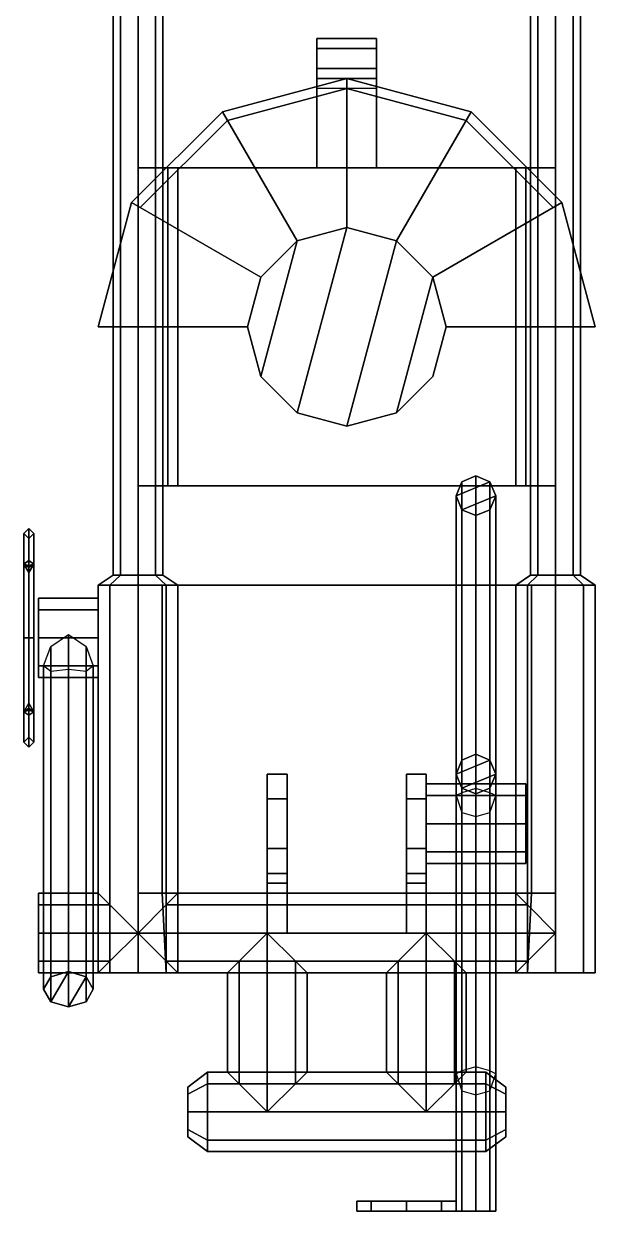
# Model space of a CAD drawing. Extents: x -0.33 to 0.25, y -0.39 to 1.43.
# Drawn here: x -0.325 to 0.25, y -0.39 to 0.805 of the extents above; entities that cross this region are included whole.
import ezdxf

# ---------------------------------------------------------------- set-up
doc = ezdxf.new("R2010")
doc.units = 0
doc.layers.add('TURRET', color=2, linetype='CONTINUOUS')

msp = doc.modelspace()

# ---------------------------------------------------------------- linework, layer by layer
at = {"layer": 'TURRET'}
for points in [[(-0.235, 0.25, 0.04), (-0.2277, 0.25, 0.0577), (-0.2277, 1.05, 0.0577), (-0.235, 1.05, 0.04)], [(-0.2277, 0.25, 0.0223), (-0.235, 0.25, 0.04), (-0.235, 1.05, 0.04), (-0.2277, 1.05, 0.0223)], [(-0.2277, 0.25, 0.0577), (-0.21, 0.25, 0.065), (-0.21, 1.05, 0.065), (-0.2277, 1.05, 0.0577)], [(-0.21, 0.25, 0.015), (-0.2277, 0.25, 0.0223), (-0.2277, 1.05, 0.0223), (-0.21, 1.05, 0.015)], [(-0.21, 0.25, 0.065), (-0.1923, 0.25, 0.0577), (-0.1923, 1.05, 0.0577), (-0.21, 1.05, 0.065)], [(-0.1923, 0.25, 0.0223), (-0.21, 0.25, 0.015), (-0.21, 1.05, 0.015), (-0.1923, 1.05, 0.0223)], [(-0.1923, 0.25, 0.0577), (-0.185, 0.25, 0.04), (-0.185, 1.05, 0.04), (-0.1923, 1.05, 0.0577)], [(-0.185, 0.25, 0.04), (-0.1923, 0.25, 0.0223), (-0.1923, 1.05, 0.0223), (-0.185, 1.05, 0.04)], [(0.185, 0.25, 0.04), (0.1923, 0.25, 0.0577), (0.1923, 1.05, 0.0577), (0.185, 1.05, 0.04)], [(0.1923, 0.25, 0.0223), (0.185, 0.25, 0.04), (0.185, 1.05, 0.04), (0.1923, 1.05, 0.0223)], [(0.1923, 0.25, 0.0577), (0.21, 0.25, 0.065), (0.21, 1.05, 0.065), (0.1923, 1.05, 0.0577)], [(0.21, 0.25, 0.015), (0.1923, 0.25, 0.0223), (0.1923, 1.05, 0.0223), (0.21, 1.05, 0.015)], [(0.21, 0.25, 0.065), (0.2277, 0.25, 0.0577), (0.2277, 1.05, 0.0577), (0.21, 1.05, 0.065)], [(0.2277, 0.25, 0.0223), (0.21, 0.25, 0.015), (0.21, 1.05, 0.015), (0.2277, 1.05, 0.0223)], [(0.2277, 0.25, 0.0577), (0.235, 0.25, 0.04), (0.235, 1.05, 0.04), (0.2277, 1.05, 0.0577)], [(0.235, 0.25, 0.04), (0.2277, 0.25, 0.0223), (0.2277, 1.05, 0.0223), (0.235, 1.05, 0.04)], [(-0.03, 0.78, 0.23), (-0.03, 0.79, 0.23), (-0.03, 0.76, 0.13), (-0.03, 0.75, 0.13)], [(-0.03, 0.76, 0.13), (-0.03, 0.79, 0.23), (0.03, 0.79, 0.23), (0.03, 0.76, 0.13)], [(-0.03, 0.79, 0.23), (-0.03, 0.75, 0.31), (0.03, 0.75, 0.31), (0.03, 0.79, 0.23)], [(-0.03, 0.74, 0.31), (-0.03, 0.75, 0.31), (-0.03, 0.79, 0.23), (-0.03, 0.78, 0.23)], [(0.03, 0.76, 0.13), (0.03, 0.79, 0.23), (0.03, 0.78, 0.23), (0.03, 0.75, 0.13)], [(0.03, 0.79, 0.23), (0.03, 0.75, 0.31), (0.03, 0.74, 0.31), (0.03, 0.78, 0.23)], [(0.03, 0.75, 0.13), (0.03, 0.78, 0.23), (-0.03, 0.78, 0.23), (-0.03, 0.75, 0.13)], [(0.03, 0.78, 0.23), (0.03, 0.74, 0.31), (-0.03, 0.74, 0.31), (-0.03, 0.78, 0.23)], [(-0.03, 0.75, 0.13), (-0.03, 0.76, 0.13), (-0.03, 0.66, 0.04), (-0.03, 0.66, 0.05)], [(-0.03, 0.66, 0.04), (-0.03, 0.76, 0.13), (0.03, 0.76, 0.13), (0.03, 0.66, 0.04)], [(0.03, 0.66, 0.04), (0.03, 0.76, 0.13), (0.03, 0.75, 0.13), (0.03, 0.66, 0.05)], [(-0.05, 0.5866, 0.06), (0, 0.6, 0.06), (0, 0.75, 0.14), (-0.125, 0.7165, 0.14)], [(0, 0.6, 0.05), (-0.05, 0.5866, 0.05), (-0.125, 0.7165, 0.13), (0, 0.75, 0.13)], [(-0.125, 0.7165, 0.14), (0, 0.75, 0.14), (0, 0.75, 0.13), (-0.125, 0.7165, 0.13)], [(0, 0.75, 0.31), (-0.125, 0.7165, 0.31), (-0.125, 0.7165, 0.43), (0, 0.75, 0.43)], [(0, 0.75, 0.43), (-0.125, 0.7165, 0.43), (-0.12, 0.7078, 0.43), (0, 0.74, 0.43)], [(-0.125, 0.7165, 0.31), (0, 0.75, 0.31), (0, 0.74, 0.31), (-0.12, 0.7078, 0.31)], [(0.03, 0.66, 0.05), (0.03, 0.75, 0.13), (-0.03, 0.75, 0.13), (-0.03, 0.66, 0.05)], [(-0.03, 0.742, 0.31), (0, 0.75, 0.31), (-0.03, 0.75, 0.31), (-0.03, 0.742, 0.31)], [(0, 0.6, 0.06), (0.05, 0.5866, 0.06), (0.125, 0.7165, 0.14), (0, 0.75, 0.14)], [(0.05, 0.5866, 0.05), (0, 0.6, 0.05), (0, 0.75, 0.13), (0.125, 0.7165, 0.13)], [(0, 0.75, 0.14), (0.125, 0.7165, 0.14), (0.125, 0.7165, 0.13), (0, 0.75, 0.13)], [(0.125, 0.7165, 0.31), (0, 0.75, 0.31), (0, 0.75, 0.43), (0.125, 0.7165, 0.43)], [(0.125, 0.7165, 0.43), (0, 0.75, 0.43), (0, 0.74, 0.43), (0.12, 0.7078, 0.43)], [(0, 0.75, 0.31), (0.125, 0.7165, 0.31), (0.12, 0.7078, 0.31), (0, 0.74, 0.31)], [(0.03, 0.742, 0.31), (0.03, 0.75, 0.31), (0, 0.75, 0.31), (0.03, 0.742, 0.31)], [(-0.12, 0.7078, 0.31), (0, 0.74, 0.31), (0, 0.74, 0.43), (-0.12, 0.7078, 0.43)], [(0, 0.74, 0.31), (0.12, 0.7078, 0.31), (0.12, 0.7078, 0.43), (0, 0.74, 0.43)], [(-0.0866, 0.55, 0.06), (-0.05, 0.5866, 0.06), (-0.125, 0.7165, 0.14), (-0.2165, 0.625, 0.14)], [(-0.05, 0.5866, 0.05), (-0.0866, 0.55, 0.05), (-0.2165, 0.625, 0.13), (-0.125, 0.7165, 0.13)], [(-0.2165, 0.625, 0.14), (-0.125, 0.7165, 0.14), (-0.125, 0.7165, 0.13), (-0.2165, 0.625, 0.13)], [(-0.125, 0.7165, 0.31), (-0.2165, 0.625, 0.31), (-0.2165, 0.625, 0.43), (-0.125, 0.7165, 0.43)], [(-0.125, 0.7165, 0.43), (-0.2165, 0.625, 0.43), (-0.2078, 0.62, 0.43), (-0.12, 0.7078, 0.43)], [(-0.2165, 0.625, 0.31), (-0.125, 0.7165, 0.31), (-0.12, 0.7078, 0.31), (-0.2078, 0.62, 0.31)], [(-0.2078, 0.62, 0.31), (-0.12, 0.7078, 0.31), (-0.12, 0.7078, 0.43), (-0.2078, 0.62, 0.43)], [(0.05, 0.5866, 0.06), (0.0866, 0.55, 0.06), (0.2165, 0.625, 0.14), (0.125, 0.7165, 0.14)], [(0.0866, 0.55, 0.05), (0.05, 0.5866, 0.05), (0.125, 0.7165, 0.13), (0.2165, 0.625, 0.13)], [(0.2165, 0.625, 0.43), (0.125, 0.7165, 0.43), (0.12, 0.7078, 0.43), (0.2078, 0.62, 0.43)], [(0.125, 0.7165, 0.31), (0.2165, 0.625, 0.31), (0.2078, 0.62, 0.31), (0.12, 0.7078, 0.31)], [(0.12, 0.7078, 0.31), (0.2078, 0.62, 0.31), (0.2078, 0.62, 0.43), (0.12, 0.7078, 0.43)], [(0.125, 0.7165, 0.14), (0.2165, 0.625, 0.14), (0.2165, 0.625, 0.13), (0.125, 0.7165, 0.13)], [(0.2165, 0.625, 0.31), (0.125, 0.7165, 0.31), (0.125, 0.7165, 0.43), (0.2165, 0.625, 0.43)], [(-0.21, 0.66, 0.08), (-0.21, 0.34, 0.08), (-0.18, 0.34, 0.07), (-0.18, 0.66, 0.07)], [(-0.18, 0.66, 0.07), (-0.19, 0.66, 0.06), (-0.21, 0.66, 0.07), (-0.21, 0.66, 0.08)], [(-0.21, 0.66, 0.07), (-0.21, 0.34, 0.07), (-0.21, 0.34, 0.08), (-0.21, 0.66, 0.08)], [(-0.17, 0.66, 0.05), (-0.18, 0.66, 0.04), (-0.19, 0.66, 0.06), (-0.18, 0.66, 0.07)], [(0.17, 0.66, 0.05), (0.18, 0.66, 0.04), (-0.18, 0.66, 0.04), (-0.17, 0.66, 0.05)], [(-0.18, 0.34, 0.04), (-0.18, 0.66, 0.04), (0.18, 0.66, 0.04), (0.18, 0.34, 0.04)], [(-0.18, 0.66, 0.07), (-0.18, 0.34, 0.07), (-0.17, 0.34, 0.05), (-0.17, 0.66, 0.05)], [(0.17, 0.34, 0.05), (0.17, 0.66, 0.05), (-0.17, 0.66, 0.05), (-0.17, 0.34, 0.05)], [(0.18, 0.66, 0.07), (0.19, 0.66, 0.06), (0.18, 0.66, 0.04), (0.17, 0.66, 0.05)], [(0.18, 0.34, 0.07), (0.18, 0.66, 0.07), (0.17, 0.66, 0.05), (0.17, 0.34, 0.05)], [(0.21, 0.66, 0.08), (0.21, 0.66, 0.07), (0.19, 0.66, 0.06), (0.18, 0.66, 0.07)], [(0.21, 0.34, 0.08), (0.21, 0.66, 0.08), (0.18, 0.66, 0.07), (0.18, 0.34, 0.07)], [(0.21, 0.34, 0.07), (0.21, 0.66, 0.07), (0.21, 0.66, 0.08), (0.21, 0.34, 0.08)], [(-0.1, 0.5, 0.06), (-0.0866, 0.55, 0.06), (-0.2165, 0.625, 0.14), (-0.25, 0.5, 0.14)], [(-0.0866, 0.55, 0.05), (-0.1, 0.5, 0.05), (-0.25, 0.5, 0.13), (-0.2165, 0.625, 0.13)], [(-0.25, 0.5, 0.14), (-0.2165, 0.625, 0.14), (-0.2165, 0.625, 0.13), (-0.25, 0.5, 0.13)], [(-0.2165, 0.625, 0.31), (-0.2078, 0.62, 0.31), (-0.2078, 0.62, 0.43), (-0.2165, 0.625, 0.43)], [(0.0866, 0.55, 0.06), (0.1, 0.5, 0.06), (0.25, 0.5, 0.14), (0.2165, 0.625, 0.14)], [(0.1, 0.5, 0.05), (0.0866, 0.55, 0.05), (0.2165, 0.625, 0.13), (0.25, 0.5, 0.13)], [(0.2078, 0.62, 0.31), (0.2165, 0.625, 0.31), (0.2165, 0.625, 0.43), (0.2078, 0.62, 0.43)], [(0.2165, 0.625, 0.14), (0.25, 0.5, 0.14), (0.25, 0.5, 0.13), (0.2165, 0.625, 0.13)], [(-0.05, 0.4134, 0.06), (0, 0.6, 0.06), (-0.05, 0.5866, 0.06), (-0.0866, 0.45, 0.06)], [(0, 0.4, 0.06), (0.05, 0.5866, 0.06), (0, 0.6, 0.06), (-0.05, 0.4134, 0.06)], [(-0.0866, 0.45, 0.06), (-0.05, 0.5866, 0.06), (-0.0866, 0.55, 0.06), (-0.1, 0.5, 0.06)], [(0.05, 0.4134, 0.06), (0.0866, 0.55, 0.06), (0.05, 0.5866, 0.06), (0, 0.4, 0.06)], [(0.0866, 0.45, 0.06), (0.1, 0.5, 0.06), (0.0866, 0.55, 0.06), (0.05, 0.4134, 0.06)], [(-0.1, 0.5, 0.05), (-0.1, 0.5, 0.06), (-0.25, 0.5, 0.14), (-0.25, 0.5, 0.13)], [(-0.1, 0.5, 0.05), (-0.0866, 0.45, 0.05), (-0.0866, 0.45, 0.06), (-0.1, 0.5, 0.06)], [(0.0866, 0.45, 0.05), (0.1, 0.5, 0.05), (0.1, 0.5, 0.06), (0.0866, 0.45, 0.06)], [(0.1, 0.5, 0.06), (0.1, 0.5, 0.05), (0.25, 0.5, 0.13), (0.25, 0.5, 0.14)], [(-0.0866, 0.45, 0.05), (-0.05, 0.4134, 0.05), (-0.05, 0.4134, 0.06), (-0.0866, 0.45, 0.06)], [(0.05, 0.4134, 0.05), (0.0866, 0.45, 0.05), (0.0866, 0.45, 0.06), (0.05, 0.4134, 0.06)], [(-0.05, 0.4134, 0.05), (0, 0.4, 0.05), (0, 0.4, 0.06), (-0.05, 0.4134, 0.06)], [(0, 0.4, 0.05), (0.05, 0.4134, 0.05), (0.05, 0.4134, 0.06), (0, 0.4, 0.06)], [(0.11, 0.33, 0.65), (0.1441, 0.3441, 0.65), (0.13, 0.35, 0.65), (0.1159, 0.3441, 0.65)], [(0.13, 0.35, 0.5217), (0.1159, 0.3441, 0.5241), (0.1159, 0.3441, 0.65), (0.13, 0.35, 0.65)], [(0.13, 0.0354, 0.2071), (0.1159, 0.0312, 0.2112), (0.1159, 0.3441, 0.5241), (0.13, 0.35, 0.5217)], [(0.1441, 0.3441, 0.5241), (0.13, 0.35, 0.5217), (0.13, 0.35, 0.65), (0.1441, 0.3441, 0.65)], [(0.1441, 0.0312, 0.2112), (0.13, 0.0354, 0.2071), (0.13, 0.35, 0.5217), (0.1441, 0.3441, 0.5241)], [(-0.21, 0.34, 0.08), (-0.21, 0.34, 0.07), (-0.19, 0.34, 0.06), (-0.18, 0.34, 0.07)], [(-0.18, 0.34, 0.07), (-0.19, 0.34, 0.06), (-0.18, 0.34, 0.04), (-0.17, 0.34, 0.05)], [(-0.17, 0.34, 0.05), (-0.18, 0.34, 0.04), (0.18, 0.34, 0.04), (0.17, 0.34, 0.05)], [(0.1159, 0.3441, 0.5241), (0.11, 0.33, 0.53), (0.11, 0.33, 0.65), (0.1159, 0.3441, 0.65)], [(0.1159, 0.0312, 0.2112), (0.11, 0.0283, 0.2283), (0.11, 0.33, 0.53), (0.1159, 0.3441, 0.5241)], [(0.1159, 0.3159, 0.65), (0.15, 0.33, 0.65), (0.1441, 0.3441, 0.65), (0.11, 0.33, 0.65)], [(0.15, 0.33, 0.53), (0.1441, 0.3441, 0.5241), (0.1441, 0.3441, 0.65), (0.15, 0.33, 0.65)], [(0.15, 0.0283, 0.2283), (0.1441, 0.0312, 0.2112), (0.1441, 0.3441, 0.5241), (0.15, 0.33, 0.53)], [(0.17, 0.34, 0.05), (0.18, 0.34, 0.04), (0.19, 0.34, 0.06), (0.18, 0.34, 0.07)], [(0.18, 0.34, 0.07), (0.19, 0.34, 0.06), (0.21, 0.34, 0.07), (0.21, 0.34, 0.08)], [(0.11, 0.33, 0.62), (0.1159, 0.3159, 0.6059), (0.1159, -0.39, 0.6059), (0.11, -0.39, 0.62)], [(0.1159, 0.3159, 0.6341), (0.11, 0.33, 0.62), (0.11, -0.39, 0.62), (0.1159, -0.39, 0.6341)], [(0.11, 0.33, 0.53), (0.1159, 0.3159, 0.5359), (0.1159, 0.3159, 0.65), (0.11, 0.33, 0.65)], [(0.11, 0.0283, 0.2283), (0.1159, 0.0112, 0.2312), (0.1159, 0.3159, 0.5359), (0.11, 0.33, 0.53)], [(0.13, 0.31, 0.65), (0.1441, 0.3159, 0.65), (0.15, 0.33, 0.65), (0.1159, 0.3159, 0.65)], [(0.1441, 0.3159, 0.6059), (0.15, 0.33, 0.62), (0.15, -0.39, 0.62), (0.1441, -0.39, 0.6059)], [(0.15, 0.33, 0.62), (0.1441, 0.3159, 0.6341), (0.1441, -0.39, 0.6341), (0.15, -0.39, 0.62)], [(0.1441, 0.3159, 0.5359), (0.15, 0.33, 0.53), (0.15, 0.33, 0.65), (0.1441, 0.3159, 0.65)], [(0.1441, 0.0112, 0.2312), (0.15, 0.0283, 0.2283), (0.15, 0.33, 0.53), (0.1441, 0.3159, 0.5359)], [(0.1159, 0.3159, 0.6059), (0.13, 0.31, 0.6), (0.13, -0.39, 0.6), (0.1159, -0.39, 0.6059)], [(0.13, 0.31, 0.64), (0.1159, 0.3159, 0.6341), (0.1159, -0.39, 0.6341), (0.13, -0.39, 0.64)], [(0.1159, 0.3159, 0.5359), (0.13, 0.31, 0.5383), (0.13, 0.31, 0.65), (0.1159, 0.3159, 0.65)], [(0.1159, 0.0112, 0.2312), (0.13, 0.0071, 0.2354), (0.13, 0.31, 0.5383), (0.1159, 0.3159, 0.5359)], [(0.13, 0.31, 0.6), (0.1441, 0.3159, 0.6059), (0.1441, -0.39, 0.6059), (0.13, -0.39, 0.6)], [(0.1441, 0.3159, 0.6341), (0.13, 0.31, 0.64), (0.13, -0.39, 0.64), (0.1441, -0.39, 0.6341)], [(0.13, 0.31, 0.5383), (0.1441, 0.3159, 0.5359), (0.1441, 0.3159, 0.65), (0.13, 0.31, 0.65)], [(0.13, 0.0071, 0.2354), (0.1441, 0.0112, 0.2312), (0.1441, 0.3159, 0.5359), (0.13, 0.31, 0.5383)], [(-0.325, 0.2612, 0.4678), (-0.32, 0.2648, 0.4713), (-0.32, 0.297, 0.3936), (-0.325, 0.292, 0.3936)], [(-0.325, 0.292, 0.3936), (-0.32, 0.297, 0.3936), (-0.32, 0.2648, 0.3158), (-0.325, 0.2612, 0.3193)], [(-0.32, 0.2577, 0.4643), (-0.325, 0.2612, 0.4678), (-0.325, 0.292, 0.3936), (-0.32, 0.287, 0.3936)], [(-0.32, 0.287, 0.3936), (-0.325, 0.292, 0.3936), (-0.325, 0.2612, 0.3193), (-0.32, 0.2577, 0.3228)], [(-0.32, 0.2648, 0.4713), (-0.315, 0.2612, 0.4678), (-0.315, 0.292, 0.3936), (-0.32, 0.297, 0.3936)], [(-0.32, 0.297, 0.3936), (-0.315, 0.292, 0.3936), (-0.315, 0.2612, 0.3193), (-0.32, 0.2648, 0.3158)], [(-0.315, 0.2612, 0.4678), (-0.32, 0.2577, 0.4643), (-0.32, 0.287, 0.3936), (-0.315, 0.292, 0.3936)], [(-0.315, 0.292, 0.3936), (-0.32, 0.287, 0.3936), (-0.32, 0.2577, 0.3228), (-0.315, 0.2612, 0.3193)], [(-0.325, 0.2612, 0.3193), (-0.32, 0.2648, 0.3158), (-0.32, 0.187, 0.2836), (-0.325, 0.187, 0.2886)], [(-0.325, 0.187, 0.4986), (-0.32, 0.187, 0.5036), (-0.32, 0.2648, 0.4713), (-0.325, 0.2612, 0.4678)], [(-0.32, 0.2648, 0.3158), (-0.315, 0.2612, 0.3193), (-0.315, 0.187, 0.2886), (-0.32, 0.187, 0.2836)], [(-0.32, 0.187, 0.5036), (-0.315, 0.187, 0.4986), (-0.315, 0.2612, 0.4678), (-0.32, 0.2648, 0.4713)], [(-0.325, 0.1127, 0.4678), (-0.32, 0.1213, 0.4663), (-0.32, 0.2598, 0.3278), (-0.325, 0.2612, 0.3193)], [(-0.32, 0.1142, 0.4593), (-0.325, 0.1127, 0.4678), (-0.325, 0.2612, 0.3193), (-0.32, 0.2527, 0.3208)], [(-0.32, 0.2577, 0.3228), (-0.325, 0.2612, 0.3193), (-0.325, 0.187, 0.2886), (-0.32, 0.187, 0.2936)], [(-0.32, 0.187, 0.4936), (-0.325, 0.187, 0.4986), (-0.325, 0.2612, 0.4678), (-0.32, 0.2577, 0.4643)], [(-0.325, 0.1127, 0.3193), (-0.32, 0.1142, 0.3278), (-0.32, 0.2527, 0.4663), (-0.325, 0.2612, 0.4678)], [(-0.32, 0.1213, 0.3208), (-0.325, 0.1127, 0.3193), (-0.325, 0.2612, 0.4678), (-0.32, 0.2598, 0.4593)], [(-0.32, 0.1213, 0.4663), (-0.315, 0.1127, 0.4678), (-0.315, 0.2612, 0.3193), (-0.32, 0.2598, 0.3278)], [(-0.315, 0.1127, 0.4678), (-0.32, 0.1142, 0.4593), (-0.32, 0.2527, 0.3208), (-0.315, 0.2612, 0.3193)], [(-0.315, 0.2612, 0.3193), (-0.32, 0.2577, 0.3228), (-0.32, 0.187, 0.2936), (-0.315, 0.187, 0.2886)], [(-0.315, 0.187, 0.4986), (-0.32, 0.187, 0.4936), (-0.32, 0.2577, 0.4643), (-0.315, 0.2612, 0.4678)], [(-0.32, 0.1142, 0.3278), (-0.315, 0.1127, 0.3193), (-0.315, 0.2612, 0.4678), (-0.32, 0.2527, 0.4663)], [(-0.315, 0.1127, 0.3193), (-0.32, 0.1213, 0.3208), (-0.32, 0.2598, 0.4593), (-0.315, 0.2612, 0.4678)], [(-0.25, 0.24, 0.04), (-0.2383, 0.24, 0.0683), (-0.2277, 0.25, 0.0577), (-0.235, 0.25, 0.04)], [(-0.2383, 0.24, 0.0117), (-0.25, 0.24, 0.04), (-0.235, 0.25, 0.04), (-0.2277, 0.25, 0.0223)], [(-0.25, -0.15, 0.04), (-0.2383, -0.15, 0.0683), (-0.2383, 0.24, 0.0683), (-0.25, 0.24, 0.04)], [(-0.2383, -0.15, 0.0117), (-0.25, -0.15, 0.04), (-0.25, 0.24, 0.04), (-0.2383, 0.24, 0.0117)], [(-0.2383, 0.24, 0.0683), (-0.21, 0.24, 0.08), (-0.21, 0.25, 0.065), (-0.2277, 0.25, 0.0577)], [(-0.21, 0.24), (-0.2383, 0.24, 0.0117), (-0.2277, 0.25, 0.0223), (-0.21, 0.25, 0.015)], [(-0.2383, -0.15, 0.0683), (-0.21, -0.15, 0.08), (-0.21, 0.24, 0.08), (-0.2383, 0.24, 0.0683)], [(-0.21, -0.15), (-0.2383, -0.15, 0.0117), (-0.2383, 0.24, 0.0117), (-0.21, 0.24)], [(-0.21, 0.24, 0.08), (-0.1817, 0.24, 0.0683), (-0.1923, 0.25, 0.0577), (-0.21, 0.25, 0.065)], [(-0.1817, 0.24, 0.0117), (-0.21, 0.24), (-0.21, 0.25, 0.015), (-0.1923, 0.25, 0.0223)], [(-0.21, -0.15, 0.08), (-0.1817, -0.15, 0.0683), (-0.1817, 0.24, 0.0683), (-0.21, 0.24, 0.08)], [(0.1859, 0.24, 0.01), (0.21, 0.24), (-0.21, 0.24), (-0.1859, 0.24, 0.01)], [(-0.21, -0.07), (-0.21, 0.24), (0.21, 0.24), (0.21, -0.07)], [(-0.1817, 0.24, 0.0683), (-0.17, 0.24, 0.04), (-0.185, 0.25, 0.04), (-0.1923, 0.25, 0.0577)], [(-0.17, 0.24, 0.04), (-0.1817, 0.24, 0.0117), (-0.1923, 0.25, 0.0223), (-0.185, 0.25, 0.04)], [(0.1859, -0.07, 0.01), (0.1859, 0.24, 0.01), (-0.1859, 0.24, 0.01), (-0.1859, -0.07, 0.01)], [(-0.1817, -0.15, 0.0117), (-0.1859, -0.07, 0.01), (-0.1859, 0.24, 0.01), (-0.1817, 0.24, 0.0117)], [(-0.1817, -0.15, 0.0683), (-0.17, -0.15, 0.04), (-0.17, 0.24, 0.04), (-0.1817, 0.24, 0.0683)], [(-0.17, -0.15, 0.04), (-0.1817, -0.15, 0.0117), (-0.1817, 0.24, 0.0117), (-0.17, 0.24, 0.04)], [(0.17, 0.24, 0.04), (0.1817, 0.24, 0.0683), (0.1923, 0.25, 0.0577), (0.185, 0.25, 0.04)], [(0.1817, 0.24, 0.0117), (0.17, 0.24, 0.04), (0.185, 0.25, 0.04), (0.1923, 0.25, 0.0223)], [(0.17, -0.15, 0.04), (0.1817, -0.15, 0.0683), (0.1817, 0.24, 0.0683), (0.17, 0.24, 0.04)], [(0.1817, -0.15, 0.0117), (0.17, -0.15, 0.04), (0.17, 0.24, 0.04), (0.1817, 0.24, 0.0117)], [(0.1817, 0.24, 0.0683), (0.21, 0.24, 0.08), (0.21, 0.25, 0.065), (0.1923, 0.25, 0.0577)], [(0.21, 0.24), (0.1817, 0.24, 0.0117), (0.1923, 0.25, 0.0223), (0.21, 0.25, 0.015)], [(0.1817, -0.15, 0.0683), (0.21, -0.15, 0.08), (0.21, 0.24, 0.08), (0.1817, 0.24, 0.0683)], [(0.1859, -0.07, 0.01), (0.1817, -0.15, 0.0117), (0.1817, 0.24, 0.0117), (0.1859, 0.24, 0.01)], [(0.21, 0.24, 0.08), (0.2383, 0.24, 0.0683), (0.2277, 0.25, 0.0577), (0.21, 0.25, 0.065)], [(0.2383, 0.24, 0.0117), (0.21, 0.24), (0.21, 0.25, 0.015), (0.2277, 0.25, 0.0223)], [(0.21, -0.15, 0.08), (0.2383, -0.15, 0.0683), (0.2383, 0.24, 0.0683), (0.21, 0.24, 0.08)], [(0.2383, -0.15, 0.0117), (0.21, -0.15), (0.21, 0.24), (0.2383, 0.24, 0.0117)], [(0.2383, 0.24, 0.0683), (0.25, 0.24, 0.04), (0.235, 0.25, 0.04), (0.2277, 0.25, 0.0577)], [(0.25, 0.24, 0.04), (0.2383, 0.24, 0.0117), (0.2277, 0.25, 0.0223), (0.235, 0.25, 0.04)], [(0.2383, -0.15, 0.0683), (0.25, -0.15, 0.04), (0.25, 0.24, 0.04), (0.2383, 0.24, 0.0683)], [(0.25, -0.15, 0.04), (0.2383, -0.15, 0.0117), (0.2383, 0.24, 0.0117), (0.25, 0.24, 0.04)], [(-0.31, 0.2153, 0.3653), (-0.31, 0.227, 0.3936), (-0.25, 0.227, 0.3936), (-0.25, 0.2153, 0.3653)], [(-0.31, 0.227, 0.3936), (-0.31, 0.2153, 0.4218), (-0.25, 0.2153, 0.4218), (-0.25, 0.227, 0.3936)], [(-0.31, 0.227, 0.3936), (-0.31, 0.1587, 0.4218), (-0.31, 0.187, 0.4336), (-0.31, 0.2153, 0.4218)], [(-0.31, 0.2153, 0.3653), (-0.31, 0.147, 0.3936), (-0.31, 0.1587, 0.4218), (-0.31, 0.227, 0.3936)], [(-0.31, 0.2153, 0.4218), (-0.31, 0.187, 0.4336), (-0.25, 0.187, 0.4336), (-0.25, 0.2153, 0.4218)], [(-0.31, 0.187, 0.3536), (-0.31, 0.2153, 0.3653), (-0.25, 0.2153, 0.3653), (-0.25, 0.187, 0.3536)], [(-0.31, 0.187, 0.3536), (-0.31, 0.1587, 0.3653), (-0.31, 0.147, 0.3936), (-0.31, 0.2153, 0.3653)], [(-0.25, 0.227, 0.3936), (-0.25, 0.2153, 0.4218), (-0.25, 0.187, 0.4336), (-0.25, 0.2153, 0.3653)], [(-0.25, 0.2153, 0.3653), (-0.25, 0.187, 0.4336), (-0.25, 0.1587, 0.4218), (-0.25, 0.187, 0.3536)], [(-0.32, 0.187, 0.2936), (-0.325, 0.187, 0.2886), (-0.325, 0.1127, 0.3193), (-0.32, 0.1163, 0.3228)], [(-0.325, 0.187, 0.2886), (-0.32, 0.187, 0.2836), (-0.32, 0.1092, 0.3158), (-0.325, 0.1127, 0.3193)], [(-0.32, 0.1163, 0.4643), (-0.325, 0.1127, 0.4678), (-0.325, 0.187, 0.4986), (-0.32, 0.187, 0.4936)], [(-0.325, 0.1127, 0.4678), (-0.32, 0.1092, 0.4713), (-0.32, 0.187, 0.5036), (-0.325, 0.187, 0.4986)], [(-0.315, 0.187, 0.2886), (-0.32, 0.187, 0.2936), (-0.32, 0.1163, 0.3228), (-0.315, 0.1127, 0.3193)], [(-0.32, 0.187, 0.2836), (-0.315, 0.187, 0.2886), (-0.315, 0.1127, 0.3193), (-0.32, 0.1092, 0.3158)], [(-0.315, 0.1127, 0.4678), (-0.32, 0.1163, 0.4643), (-0.32, 0.187, 0.4936), (-0.315, 0.187, 0.4986)], [(-0.32, 0.1092, 0.4713), (-0.315, 0.1127, 0.4678), (-0.315, 0.187, 0.4986), (-0.32, 0.187, 0.5036)], [(-0.31, 0.187, 0.4336), (-0.31, 0.1587, 0.4218), (-0.25, 0.1587, 0.4218), (-0.25, 0.187, 0.4336)], [(-0.31, 0.1587, 0.3653), (-0.31, 0.187, 0.3536), (-0.25, 0.187, 0.3536), (-0.25, 0.1587, 0.3653)], [(-0.28, -0.1489, 0.0223), (-0.2977, -0.1541, 0.0275), (-0.2977, 0.1783, 0.3598), (-0.28, 0.1905, 0.3617)], [(-0.2623, -0.1541, 0.0275), (-0.28, -0.1489, 0.0223), (-0.28, 0.1905, 0.3617), (-0.2623, 0.1783, 0.3598)], [(-0.25, 0.187, 0.3536), (-0.25, 0.1587, 0.4218), (-0.25, 0.147, 0.3936), (-0.25, 0.1587, 0.3653)], [(-0.2977, -0.1541, 0.0275), (-0.305, -0.1666, 0.04), (-0.305, 0.1587, 0.3653), (-0.2977, 0.1783, 0.3598)], [(-0.255, -0.1666, 0.04), (-0.2623, -0.1541, 0.0275), (-0.2623, 0.1783, 0.3598), (-0.255, 0.1587, 0.3653)], [(-0.31, 0.1587, 0.4218), (-0.31, 0.147, 0.3936), (-0.25, 0.147, 0.3936), (-0.25, 0.1587, 0.4218)], [(-0.31, 0.147, 0.3936), (-0.31, 0.1587, 0.3653), (-0.25, 0.1587, 0.3653), (-0.25, 0.147, 0.3936)], [(-0.305, -0.1666, 0.04), (-0.2977, -0.1791, 0.0525), (-0.2977, 0.1533, 0.3848), (-0.305, 0.1587, 0.3653)], [(-0.2623, -0.1791, 0.0525), (-0.255, -0.1666, 0.04), (-0.255, 0.1587, 0.3653), (-0.2623, 0.1533, 0.3848)], [(-0.2977, -0.1791, 0.0525), (-0.28, -0.1842, 0.0577), (-0.28, 0.1552, 0.3971), (-0.2977, 0.1533, 0.3848)], [(-0.28, -0.1842, 0.0577), (-0.2623, -0.1791, 0.0525), (-0.2623, 0.1533, 0.3848), (-0.28, 0.1552, 0.3971)], [(-0.32, 0.1163, 0.3228), (-0.325, 0.1127, 0.3193), (-0.325, 0.082, 0.3936), (-0.32, 0.087, 0.3936)], [(-0.32, 0.087, 0.3936), (-0.325, 0.082, 0.3936), (-0.325, 0.1127, 0.4678), (-0.32, 0.1163, 0.4643)], [(-0.325, 0.1127, 0.3193), (-0.32, 0.1092, 0.3158), (-0.32, 0.077, 0.3936), (-0.325, 0.082, 0.3936)], [(-0.325, 0.082, 0.3936), (-0.32, 0.077, 0.3936), (-0.32, 0.1092, 0.4713), (-0.325, 0.1127, 0.4678)], [(-0.315, 0.1127, 0.3193), (-0.32, 0.1163, 0.3228), (-0.32, 0.087, 0.3936), (-0.315, 0.082, 0.3936)], [(-0.315, 0.082, 0.3936), (-0.32, 0.087, 0.3936), (-0.32, 0.1163, 0.4643), (-0.315, 0.1127, 0.4678)], [(-0.32, 0.1092, 0.3158), (-0.315, 0.1127, 0.3193), (-0.315, 0.082, 0.3936), (-0.32, 0.077, 0.3936)], [(-0.32, 0.077, 0.3936), (-0.315, 0.082, 0.3936), (-0.315, 0.1127, 0.4678), (-0.32, 0.1092, 0.4713)], [(0.11, 0.05, 0.65), (0.1441, 0.0641, 0.65), (0.13, 0.07, 0.65), (0.1159, 0.0641, 0.65)], [(0.1159, 0.0641, 0.5241), (0.11, 0.05, 0.53), (0.11, 0.05, 0.65), (0.1159, 0.0641, 0.65)], [(0.1159, -0.2488, 0.2112), (0.11, -0.2517, 0.2283), (0.11, 0.05, 0.53), (0.1159, 0.0641, 0.5241)], [(0.1159, 0.0359, 0.65), (0.15, 0.05, 0.65), (0.1441, 0.0641, 0.65), (0.11, 0.05, 0.65)], [(0.13, 0.07, 0.5217), (0.1159, 0.0641, 0.5241), (0.1159, 0.0641, 0.65), (0.13, 0.07, 0.65)], [(0.13, -0.2446, 0.2071), (0.1159, -0.2488, 0.2112), (0.1159, 0.0641, 0.5241), (0.13, 0.07, 0.5217)], [(0.1441, 0.0641, 0.5241), (0.13, 0.07, 0.5217), (0.13, 0.07, 0.65), (0.1441, 0.0641, 0.65)], [(0.1441, -0.2488, 0.2112), (0.13, -0.2446, 0.2071), (0.13, 0.07, 0.5217), (0.1441, 0.0641, 0.5241)], [(0.15, 0.05, 0.53), (0.1441, 0.0641, 0.5241), (0.1441, 0.0641, 0.65), (0.15, 0.05, 0.65)], [(0.15, -0.2517, 0.2283), (0.1441, -0.2488, 0.2112), (0.1441, 0.0641, 0.5241), (0.15, 0.05, 0.53)], [(-0.08, 0.05, 0.2), (-0.08, 0.05, 0.01), (-0.08, -0.11, 0.01), (-0.08, -0.06, 0.14)], [(-0.08, 0.05, 0.2), (-0.08, 0.05, 0.2), (-0.08, -0.06, 0.14), (-0.08, -0.05, 0.2)], [(-0.06, 0.05, 0.2), (-0.06, 0.05, 0.01), (-0.08, 0.05, 0.01), (-0.08, 0.05, 0.2)], [(-0.08, 0.05, 0.2), (-0.08, -0.05, 0.2), (-0.08, -0.025, 0.2433), (-0.08, 0.025, 0.2433)], [(-0.08, 0.05, 0.2), (-0.08, 0.025, 0.2433), (-0.06, 0.025, 0.2433), (-0.06, 0.05, 0.2)], [(-0.06, 0.05, 0.2), (-0.06, 0.05, 0.2), (-0.08, 0.05, 0.2)], [(-0.06, -0.11, 0.01), (-0.06, 0.05, 0.01), (-0.06, 0.05, 0.2), (-0.06, -0.06, 0.14)], [(-0.06, 0.05, 0.2), (-0.06, -0.05, 0.2), (-0.06, -0.06, 0.14), (-0.06, 0.05, 0.2)], [(-0.06, 0.025, 0.2433), (-0.06, -0.025, 0.2433), (-0.06, -0.05, 0.2), (-0.06, 0.05, 0.2)], [(0.06, 0.05, 0.2), (0.06, 0.05, 0.01), (0.06, -0.11, 0.01), (0.06, -0.06, 0.14)], [(0.08, 0.05, 0.2), (0.08, 0.05, 0.01), (0.06, 0.05, 0.01), (0.06, 0.05, 0.2)], [(0.08, 0.05, 0.2), (0.08, 0.05, 0.2), (0.06, 0.05, 0.2)], [(0.06, 0.05, 0.2), (0.06, 0.05, 0.2), (0.06, -0.06, 0.14), (0.06, -0.05, 0.2)], [(0.06, 0.05, 0.2), (0.06, 0.025, 0.2433), (0.08, 0.025, 0.2433), (0.08, 0.05, 0.2)], [(0.06, 0.05, 0.2), (0.06, -0.05, 0.2), (0.06, -0.025, 0.2433), (0.06, 0.025, 0.2433)], [(0.08, -0.11, 0.01), (0.08, 0.05, 0.01), (0.08, 0.05, 0.2), (0.08, -0.06, 0.14)], [(0.08, 0.025, 0.2433), (0.08, -0.025, 0.2433), (0.08, -0.05, 0.2), (0.08, 0.05, 0.2)], [(0.08, 0.05, 0.2), (0.08, -0.05, 0.2), (0.08, -0.06, 0.14), (0.08, 0.05, 0.2)], [(0.11, 0.05, 0.53), (0.1159, 0.0359, 0.5359), (0.1159, 0.0359, 0.65), (0.11, 0.05, 0.65)], [(0.11, -0.2517, 0.2283), (0.1159, -0.2688, 0.2312), (0.1159, 0.0359, 0.5359), (0.11, 0.05, 0.53)], [(0.13, 0.03, 0.65), (0.1441, 0.0359, 0.65), (0.15, 0.05, 0.65), (0.1159, 0.0359, 0.65)], [(0.1441, 0.0359, 0.5359), (0.15, 0.05, 0.53), (0.15, 0.05, 0.65), (0.1441, 0.0359, 0.65)], [(0.1441, -0.2688, 0.2312), (0.15, -0.2517, 0.2283), (0.15, 0.05, 0.53), (0.1441, 0.0359, 0.5359)], [(0.08, 0.04, 0.2), (0.08, 0.0283, 0.2283), (0.18, 0.0283, 0.2283), (0.18, 0.04, 0.2)], [(0.08, 0.0283, 0.1717), (0.08, 0.04, 0.2), (0.18, 0.04, 0.2), (0.18, 0.0283, 0.1717)], [(0.1159, 0.0359, 0.5359), (0.13, 0.03, 0.5383), (0.13, 0.03, 0.65), (0.1159, 0.0359, 0.65)], [(0.1159, -0.2688, 0.2312), (0.13, -0.2729, 0.2354), (0.13, 0.03, 0.5383), (0.1159, 0.0359, 0.5359)], [(0.13, 0.03, 0.5383), (0.1441, 0.0359, 0.5359), (0.1441, 0.0359, 0.65), (0.13, 0.03, 0.65)], [(0.13, -0.2729, 0.2354), (0.1441, -0.2688, 0.2312), (0.1441, 0.0359, 0.5359), (0.13, 0.03, 0.5383)], [(0.18, 0.0283, 0.2283), (0.18, -0.04, 0.2), (0.18, -0.0283, 0.1717), (0.18, 0.04, 0.2)], [(0.18, 0.04, 0.2), (0.18, -0.0283, 0.1717), (0.18, 0, 0.16), (0.18, 0.0283, 0.1717)], [(-0.08, 0.025, 0.2433), (-0.08, -0.025, 0.2433), (-0.06, -0.025, 0.2433), (-0.06, 0.025, 0.2433)], [(0.06, 0.025, 0.2433), (0.06, -0.025, 0.2433), (0.08, -0.025, 0.2433), (0.08, 0.025, 0.2433)], [(0.08, 0.0283, 0.2283), (0.08, 0, 0.24), (0.18, 0, 0.24), (0.18, 0.0283, 0.2283)], [(0.08, 0, 0.16), (0.08, 0.0283, 0.1717), (0.18, 0.0283, 0.1717), (0.18, 0, 0.16)], [(0.18, 0, 0.24), (0.18, -0.0283, 0.2283), (0.18, -0.04, 0.2), (0.18, 0.0283, 0.2283)], [(0.08, 0, 0.24), (0.08, -0.0283, 0.2283), (0.18, -0.0283, 0.2283), (0.18, 0, 0.24)], [(0.08, -0.0283, 0.1717), (0.08, 0, 0.16), (0.18, 0, 0.16), (0.18, -0.0283, 0.1717)], [(-0.08, -0.025, 0.2433), (-0.08, -0.05, 0.2), (-0.06, -0.05, 0.2), (-0.06, -0.025, 0.2433)], [(0.06, -0.025, 0.2433), (0.06, -0.05, 0.2), (0.08, -0.05, 0.2), (0.08, -0.025, 0.2433)], [(0.08, -0.0283, 0.2283), (0.08, -0.04, 0.2), (0.18, -0.04, 0.2), (0.18, -0.0283, 0.2283)], [(0.08, -0.04, 0.2), (0.08, -0.0283, 0.1717), (0.18, -0.0283, 0.1717), (0.18, -0.04, 0.2)], [(-0.08, -0.05, 0.2), (-0.08, -0.06, 0.14), (-0.06, -0.06, 0.14), (-0.06, -0.05, 0.2)], [(0.06, -0.05, 0.2), (0.06, -0.06, 0.14), (0.08, -0.06, 0.14), (0.08, -0.05, 0.2)], [(-0.2383, -0.0817, 0.0683), (-0.25, -0.07, 0.04), (-0.31, -0.07, 0.04), (-0.31, -0.0817, 0.0683)], [(-0.25, -0.07, 0.04), (-0.2383, -0.0817, 0.0117), (-0.31, -0.0817, 0.0117), (-0.31, -0.07, 0.04)], [(-0.31, -0.15, 0.04), (-0.31, -0.0817, 0.0683), (-0.31, -0.07, 0.04), (-0.31, -0.1383, 0.0117)], [(-0.31, -0.1383, 0.0117), (-0.31, -0.07, 0.04), (-0.31, -0.0817, 0.0117), (-0.31, -0.11)], [(-0.1817, -0.15, 0.0117), (-0.21, -0.15), (-0.21, -0.07), (-0.1859, -0.07, 0.01)], [(-0.1859, -0.07, 0.01), (-0.21, -0.07), (0.21, -0.07), (0.1859, -0.07, 0.01)], [(0.1817, -0.0817, 0.0683), (0.17, -0.07, 0.04), (-0.17, -0.07, 0.04), (-0.1817, -0.0817, 0.0683)], [(0.17, -0.07, 0.04), (0.1817, -0.0817, 0.0117), (-0.1817, -0.0817, 0.0117), (-0.17, -0.07, 0.04)], [(-0.08, -0.06, 0.14), (-0.08, -0.11, 0.01), (-0.06, -0.11, 0.01), (-0.06, -0.06, 0.14)], [(0.06, -0.06, 0.14), (0.06, -0.11, 0.01), (0.08, -0.11, 0.01), (0.08, -0.06, 0.14)], [(0.21, -0.15), (0.1817, -0.15, 0.0117), (0.1859, -0.07, 0.01), (0.21, -0.07)], [(-0.21, -0.11, 0.08), (-0.2383, -0.0817, 0.0683), (-0.31, -0.0817, 0.0683), (-0.31, -0.11, 0.08)], [(-0.2383, -0.0817, 0.0117), (-0.21, -0.11), (-0.31, -0.11), (-0.31, -0.0817, 0.0117)], [(-0.31, -0.1383, 0.0683), (-0.31, -0.11, 0.08), (-0.31, -0.0817, 0.0683), (-0.31, -0.15, 0.04)], [(0.21, -0.11, 0.08), (0.1817, -0.0817, 0.0683), (-0.1817, -0.0817, 0.0683), (-0.21, -0.11, 0.08)], [(0.1817, -0.0817, 0.0117), (0.21, -0.11), (-0.21, -0.11), (-0.1817, -0.0817, 0.0117)], [(-0.2383, -0.1383, 0.0683), (-0.21, -0.11, 0.08), (-0.31, -0.11, 0.08), (-0.31, -0.1383, 0.0683)], [(-0.21, -0.11), (-0.2383, -0.1383, 0.0117), (-0.31, -0.1383, 0.0117), (-0.31, -0.11)], [(0.1817, -0.1383, 0.0683), (0.21, -0.11, 0.08), (-0.21, -0.11, 0.08), (-0.1817, -0.1383, 0.0683)], [(0.21, -0.11), (0.1817, -0.1383, 0.0117), (-0.1817, -0.1383, 0.0117), (-0.21, -0.11)], [(-0.1083, -0.1383, 0.0117), (-0.08, -0.11), (-0.08, -0.29), (-0.1083, -0.2617, 0.0117)], [(-0.08, -0.11, 0.08), (-0.1083, -0.1383, 0.0683), (-0.1083, -0.2617, 0.0683), (-0.08, -0.29, 0.08)], [(-0.08, -0.11), (-0.0517, -0.1383, 0.0117), (-0.0517, -0.2617, 0.0117), (-0.08, -0.29)], [(-0.0517, -0.1383, 0.0683), (-0.08, -0.11, 0.08), (-0.08, -0.29, 0.08), (-0.0517, -0.2617, 0.0683)], [(0.0517, -0.1383, 0.0117), (0.08, -0.11), (0.08, -0.29), (0.0517, -0.2617, 0.0117)], [(0.08, -0.11, 0.08), (0.0517, -0.1383, 0.0683), (0.0517, -0.2617, 0.0683), (0.08, -0.29, 0.08)], [(0.08, -0.11), (0.1083, -0.1383, 0.0117), (0.1083, -0.2617, 0.0117), (0.08, -0.29)], [(0.1083, -0.1383, 0.0683), (0.08, -0.11, 0.08), (0.08, -0.29, 0.08), (0.1083, -0.2617, 0.0683)], [(-0.25, -0.15, 0.04), (-0.2383, -0.1383, 0.0683), (-0.31, -0.1383, 0.0683), (-0.31, -0.15, 0.04)], [(-0.2383, -0.1383, 0.0117), (-0.25, -0.15, 0.04), (-0.31, -0.15, 0.04), (-0.31, -0.1383, 0.0117)], [(0.17, -0.15, 0.04), (0.1817, -0.1383, 0.0683), (-0.1817, -0.1383, 0.0683), (-0.17, -0.15, 0.04)], [(0.1817, -0.1383, 0.0117), (0.17, -0.15, 0.04), (-0.17, -0.15, 0.04), (-0.1817, -0.1383, 0.0117)], [(-0.1083, -0.1383, 0.0683), (-0.12, -0.15, 0.04), (-0.12, -0.25, 0.04), (-0.1083, -0.2617, 0.0683)], [(-0.12, -0.15, 0.04), (-0.1083, -0.1383, 0.0117), (-0.1083, -0.2617, 0.0117), (-0.12, -0.25, 0.04)], [(-0.04, -0.15, 0.04), (-0.0517, -0.1383, 0.0683), (-0.0517, -0.2617, 0.0683), (-0.04, -0.25, 0.04)], [(-0.0517, -0.1383, 0.0117), (-0.04, -0.15, 0.04), (-0.04, -0.25, 0.04), (-0.0517, -0.2617, 0.0117)], [(0.0517, -0.1383, 0.0683), (0.04, -0.15, 0.04), (0.04, -0.25, 0.04), (0.0517, -0.2617, 0.0683)], [(0.04, -0.15, 0.04), (0.0517, -0.1383, 0.0117), (0.0517, -0.2617, 0.0117), (0.04, -0.25, 0.04)], [(0.12, -0.15, 0.04), (0.1083, -0.1383, 0.0683), (0.1083, -0.2617, 0.0683), (0.12, -0.25, 0.04)], [(0.1083, -0.1383, 0.0117), (0.12, -0.15, 0.04), (0.12, -0.25, 0.04), (0.1083, -0.2617, 0.0117)], [(-0.305, -0.1666, 0.04), (-0.2977, -0.1541, 0.0275), (-0.28, -0.1489, 0.0223), (-0.2977, -0.1791, 0.0525)], [(-0.2977, -0.1791, 0.0525), (-0.28, -0.1489, 0.0223), (-0.2623, -0.1541, 0.0275), (-0.28, -0.1842, 0.0577)], [(-0.28, -0.1842, 0.0577), (-0.2623, -0.1541, 0.0275), (-0.255, -0.1666, 0.04), (-0.2623, -0.1791, 0.0525)], [(-0.1817, -0.15, 0.0117), (-0.25, -0.15, 0.04), (-0.2383, -0.15, 0.0117), (-0.21, -0.15)], [(-0.17, -0.15, 0.04), (-0.2383, -0.15, 0.0683), (-0.25, -0.15, 0.04), (-0.1817, -0.15, 0.0117)], [(-0.1817, -0.15, 0.0683), (-0.21, -0.15, 0.08), (-0.2383, -0.15, 0.0683), (-0.17, -0.15, 0.04)], [(0.25, -0.15, 0.04), (0.1817, -0.15, 0.0683), (0.17, -0.15, 0.04), (0.2383, -0.15, 0.0117)], [(0.2383, -0.15, 0.0117), (0.17, -0.15, 0.04), (0.1817, -0.15, 0.0117), (0.21, -0.15)], [(0.2383, -0.15, 0.0683), (0.21, -0.15, 0.08), (0.1817, -0.15, 0.0683), (0.25, -0.15, 0.04)], [(-0.14, -0.2617, 0.0683), (-0.14, -0.25, 0.04), (-0.16, -0.265, 0.04), (-0.16, -0.2723, 0.0577)], [(-0.14, -0.25, 0.04), (-0.14, -0.2617, 0.0117), (-0.16, -0.2723, 0.0223), (-0.16, -0.265, 0.04)], [(0.14, -0.2617, 0.0683), (0.14, -0.25, 0.04), (-0.14, -0.25, 0.04), (-0.14, -0.2617, 0.0683)], [(0.14, -0.25, 0.04), (0.14, -0.2617, 0.0117), (-0.14, -0.2617, 0.0117), (-0.14, -0.25, 0.04)], [(0.14, -0.25, 0.04), (0.14, -0.2617, 0.0683), (0.16, -0.2723, 0.0577), (0.16, -0.265, 0.04)], [(0.14, -0.2617, 0.0117), (0.14, -0.25, 0.04), (0.16, -0.265, 0.04), (0.16, -0.2723, 0.0223)], [(-0.14, -0.29, 0.08), (-0.14, -0.2617, 0.0683), (-0.16, -0.2723, 0.0577), (-0.16, -0.29, 0.065)], [(-0.14, -0.2617, 0.0117), (-0.14, -0.29), (-0.16, -0.29, 0.015), (-0.16, -0.2723, 0.0223)], [(0.14, -0.2617, 0.0117), (0.14, -0.29), (-0.14, -0.29), (-0.14, -0.2617, 0.0117)], [(0.14, -0.29, 0.08), (0.14, -0.2617, 0.0683), (-0.14, -0.2617, 0.0683), (-0.14, -0.29, 0.08)], [(0.14, -0.2617, 0.0683), (0.14, -0.29, 0.08), (0.16, -0.29, 0.065), (0.16, -0.2723, 0.0577)], [(0.14, -0.29), (0.14, -0.2617, 0.0117), (0.16, -0.2723, 0.0223), (0.16, -0.29, 0.015)], [(-0.14, -0.3183, 0.0683), (-0.14, -0.29, 0.08), (-0.16, -0.29, 0.065), (-0.16, -0.3077, 0.0577)], [(-0.14, -0.29), (-0.14, -0.3183, 0.0117), (-0.16, -0.3077, 0.0223), (-0.16, -0.29, 0.015)], [(0.14, -0.29), (0.14, -0.3183, 0.0117), (-0.14, -0.3183, 0.0117), (-0.14, -0.29)], [(0.14, -0.3183, 0.0683), (0.14, -0.29, 0.08), (-0.14, -0.29, 0.08), (-0.14, -0.3183, 0.0683)], [(0.14, -0.29, 0.08), (0.14, -0.3183, 0.0683), (0.16, -0.3077, 0.0577), (0.16, -0.29, 0.065)], [(0.14, -0.3183, 0.0117), (0.14, -0.29), (0.16, -0.29, 0.015), (0.16, -0.3077, 0.0223)], [(-0.14, -0.33, 0.04), (-0.14, -0.3183, 0.0683), (-0.16, -0.3077, 0.0577), (-0.16, -0.315, 0.04)], [(-0.14, -0.3183, 0.0117), (-0.14, -0.33, 0.04), (-0.16, -0.315, 0.04), (-0.16, -0.3077, 0.0223)], [(0.14, -0.3183, 0.0683), (0.14, -0.33, 0.04), (0.16, -0.315, 0.04), (0.16, -0.3077, 0.0577)], [(0.14, -0.33, 0.04), (0.14, -0.3183, 0.0117), (0.16, -0.3077, 0.0223), (0.16, -0.315, 0.04)], [(0.14, -0.33, 0.04), (0.14, -0.3183, 0.0683), (-0.14, -0.3183, 0.0683), (-0.14, -0.33, 0.04)], [(0.14, -0.3183, 0.0117), (0.14, -0.33, 0.04), (-0.14, -0.33, 0.04), (-0.14, -0.3183, 0.0117)], [(0.01, -0.39, 0.62), (0.0246, -0.39, 0.6554), (0.0246, -0.38, 0.6554), (0.01, -0.38, 0.62)], [(0.0246, -0.39, 0.5846), (0.01, -0.39, 0.62), (0.01, -0.38, 0.62), (0.0246, -0.38, 0.5846)], [(0.0246, -0.38, 0.5846), (0.01, -0.38, 0.62), (0.0246, -0.38, 0.6554), (0.06, -0.38, 0.57)], [(0.0246, -0.39, 0.6554), (0.06, -0.39, 0.67), (0.06, -0.38, 0.67), (0.0246, -0.38, 0.6554)], [(0.06, -0.39, 0.57), (0.0246, -0.39, 0.5846), (0.0246, -0.38, 0.5846), (0.06, -0.38, 0.57)], [(0.06, -0.38, 0.57), (0.0246, -0.38, 0.6554), (0.06, -0.38, 0.67), (0.0954, -0.38, 0.5846)], [(0.06, -0.39, 0.67), (0.0954, -0.39, 0.6554), (0.0954, -0.38, 0.6554), (0.06, -0.38, 0.67)], [(0.0954, -0.39, 0.5846), (0.06, -0.39, 0.57), (0.06, -0.38, 0.57), (0.0954, -0.38, 0.5846)], [(0.0954, -0.38, 0.5846), (0.06, -0.38, 0.67), (0.0954, -0.38, 0.6554), (0.11, -0.38, 0.62)], [(0.0954, -0.39, 0.6554), (0.11, -0.39, 0.62), (0.11, -0.38, 0.62), (0.0954, -0.38, 0.6554)], [(0.11, -0.39, 0.62), (0.0954, -0.39, 0.5846), (0.0954, -0.38, 0.5846), (0.11, -0.38, 0.62)], [(0.06, -0.39, 0.57), (0.0246, -0.39, 0.6554), (0.01, -0.39, 0.62), (0.0246, -0.39, 0.5846)], [(0.0954, -0.39, 0.5846), (0.06, -0.39, 0.67), (0.0246, -0.39, 0.6554), (0.06, -0.39, 0.57)], [(0.11, -0.39, 0.62), (0.0954, -0.39, 0.6554), (0.06, -0.39, 0.67), (0.0954, -0.39, 0.5846)], [(0.15, -0.39, 0.62), (0.1159, -0.39, 0.6341), (0.11, -0.39, 0.62), (0.1441, -0.39, 0.6059)], [(0.1441, -0.39, 0.6059), (0.11, -0.39, 0.62), (0.1159, -0.39, 0.6059), (0.13, -0.39, 0.6)], [(0.1441, -0.39, 0.6341), (0.13, -0.39, 0.64), (0.1159, -0.39, 0.6341), (0.15, -0.39, 0.62)]]:
    msp.add_3dface(points, dxfattribs=at)

doc.saveas('drawing.dxf')
